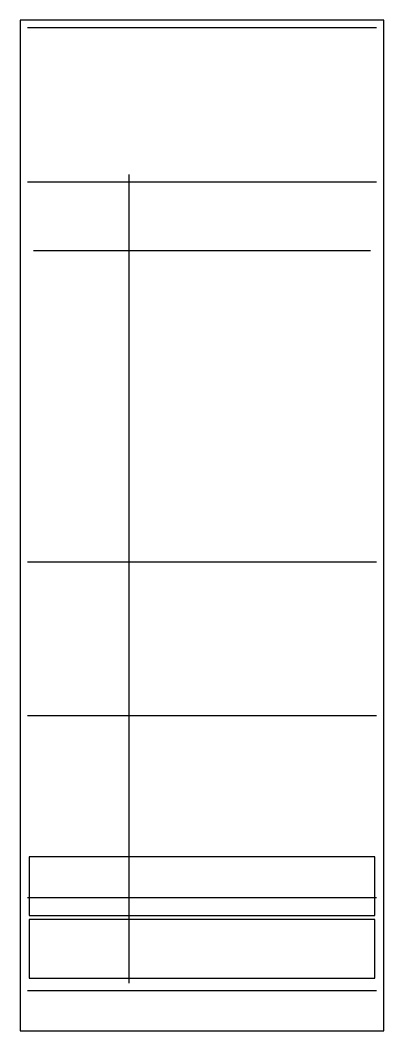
# Model space of a CAD drawing. Header units: millimetres. Extents: x 0 to 900, y 0 to 2500.
import ezdxf

# ---------------------------------------------------------------- set-up
doc = ezdxf.new("R2010")
doc.units = ezdxf.units.MM

msp = doc.modelspace()

# ---------------------------------------------------------------- linework, layer by layer
for p, q in [((18, 2482), (882, 2482)), ((18, 2100), (882, 2100)), ((270, 118), (270, 2118)), ((33, 1930), (867, 1930)), ((18, 1160), (882, 1160)), ((18, 780), (882, 780)), ((18, 330), (882, 330)), ((18, 100), (882, 100))]:
    msp.add_line(p, q)
for points in [[(0, 0), (900, 0), (900, 2500), (0, 2500)], [(22, 285), (878, 285), (878, 430), (22, 430)], [(22, 130), (878, 130), (878, 275), (22, 275)]]:
    msp.add_lwpolyline(points, close=True)

doc.saveas('drawing.dxf')
